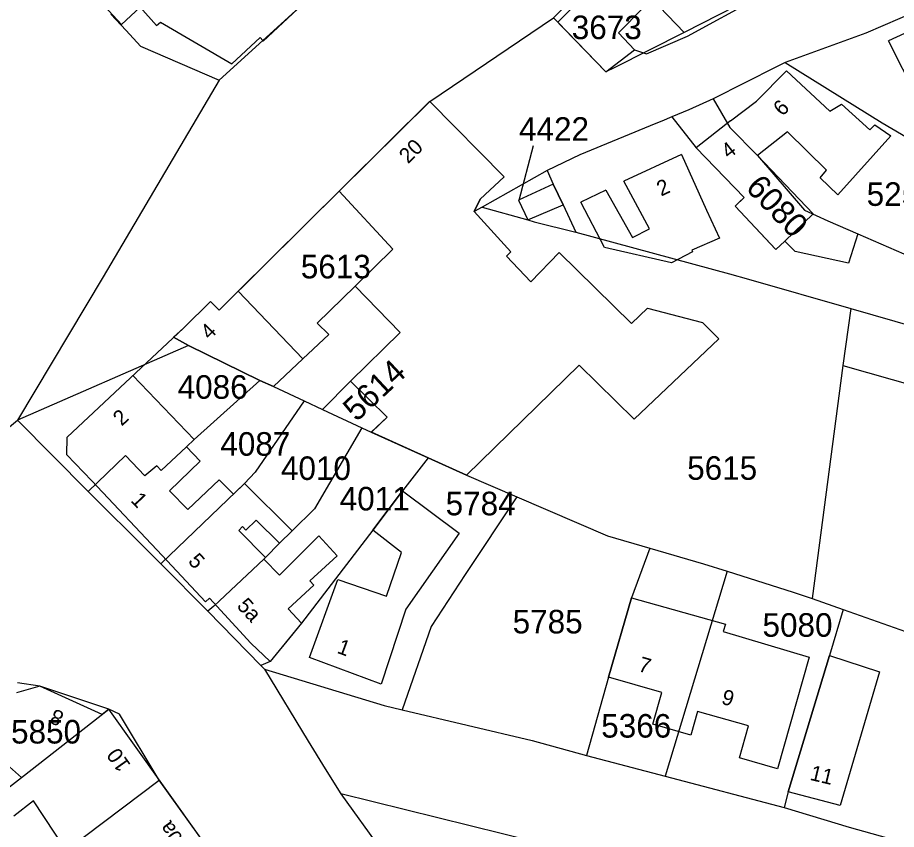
# Model space of a CAD drawing. Extents: x 191922 to 199923, y 328959 to 333350.
# Drawn here: x 196645.2 to 196746, y 331028.7 to 331121.7 of the extents above; entities that cross this region are included whole.
import ezdxf

# ---------------------------------------------------------------- set-up
doc = ezdxf.new("R2010")
doc.units = 0
for name, color, linetype in [('bestemmingsplangebied', 7, 'Continuous'), ('bouwvlak', 7, 'Continuous'), ('enkelbestemming', 7, 'Continuous'), ('Level 6', 7, 'Continuous'), ('maatvoering - maximum aantal wooneenheden', 7, 'Continuous'), ('recreatiewoning', 7, 'Continuous')]:
    doc.layers.add(name, color=color, linetype=linetype)

msp = doc.modelspace()

# ---------------------------------------------------------------- linework, layer by layer
at = {"layer": 'bestemmingsplangebied'}
for p, q in [((196668.32, 331114.54), (196680.92, 331125.99)), ((196668.32, 331114.54), (196680.92, 331125.99)), ((196668.32, 331114.54), (196655.02, 331091.99)), ((196668.32, 331114.54), (196655.02, 331091.99)), ((196655.02, 331091.99), (196645.2, 331075.59)), ((196655.02, 331091.99), (196645.2, 331075.59)), ((196628.21, 331061.66), (196645.2, 331075.59)), ((196628.21, 331061.66), (196645.2, 331075.59))]:
    msp.add_line(p, q, dxfattribs=at)
at = {"layer": 'bouwvlak'}
msp.add_line((196704.34, 331107.01), (196702.68, 331100.76), dxfattribs=at)
at = {"layer": 'Level 6'}
for p, q in [((196706.66, 331121.71), (196713.45, 331128.33)), ((196731.09, 331124.84), (196721.65, 331120)), ((196750.78, 331123.54), (196742.52, 331119.92)), ((196655.91, 331122.11), (196657.64, 331120.24)), ((196718.84, 331122.97), (196721.65, 331120)), ((196692.49, 331112.11), (196706.66, 331121.71)), ((196712.66, 331115.5), (196706.66, 331121.71)), ((196657.64, 331120.24), (196659.3, 331118.44)), ((196721.65, 331120), (196713.63, 331115.95)), ((196742.52, 331119.92), (196733.27, 331116.57)), ((196659.3, 331118.44), (196668.32, 331114.54)), ((196713.63, 331115.95), (196712.66, 331115.5)), ((196732.25, 331116.07), (196725, 331112.39)), ((196733.27, 331116.57), (196732.25, 331116.07)), ((196733.27, 331116.57), (196744.39, 331109.64)), ((196692.49, 331112.11), (196682.1, 331101.84)), ((196701, 331103.48), (196692.49, 331112.11)), ((196725, 331112.39), (196722.19, 331111.13)), ((196725, 331112.39), (196726.9, 331109.11)), ((196722.19, 331111.13), (196720.26, 331110.33)), ((196720.26, 331110.33), (196719.11, 331109.86)), ((196720.26, 331110.33), (196723.06, 331106.81)), ((196718.41, 331109.57), (196709.71, 331106)), ((196719.11, 331109.86), (196718.41, 331109.57)), ((196726.9, 331109.11), (196730.06, 331105.92)), ((196744.39, 331109.64), (196752.41, 331104.91)), ((196709.71, 331106), (196705.93, 331104.18)), ((196723.06, 331106.81), (196728.55, 331101.11)), ((196730.06, 331105.92), (196735.46, 331099.63)), ((196705.93, 331104.18), (196698.49, 331100)), ((196705.93, 331104.18), (196706.65, 331102.64)), ((196698.26, 331100.91), (196701, 331103.48)), ((196682.1, 331101.84), (196670.52, 331090.35)), ((196682.1, 331101.84), (196688.26, 331095.16)), ((196706.65, 331102.64), (196707.77, 331100.24)), ((196697.58, 331099.5), (196698.26, 331100.91)), ((196728.55, 331101.11), (196727.98, 331100.56)), ((196698.49, 331100), (196697.58, 331099.5)), ((196698.49, 331100), (196703.73, 331098.52)), ((196707.77, 331100.24), (196709.23, 331097.11)), ((196727.98, 331100.56), (196727.51, 331100.1)), ((196727.51, 331100.1), (196732.13, 331095.16)), ((196735.46, 331099.63), (196738.16, 331098.44)), ((196703.73, 331098.52), (196704.47, 331098.3)), ((196704.47, 331098.3), (196709.23, 331097.11)), ((196738.16, 331098.44), (196741.59, 331096.94)), ((196709.23, 331097.11), (196726.88, 331092.36)), ((196741.59, 331096.94), (196746.86, 331094.65)), ((196732.17, 331095.12), (196733.22, 331096.1)), ((196733.22, 331096.1), (196734.38, 331094.89)), ((196688.26, 331095.16), (196683.92, 331090.92)), ((196732.13, 331095.16), (196732.17, 331095.12)), ((196726.88, 331092.36), (196729.04, 331091.74)), ((196729.04, 331091.74), (196740.8, 331088.36)), ((196683.92, 331090.92), (196679.58, 331086.71)), ((196670.52, 331090.35), (196668.34, 331088.18)), ((196677.92, 331082.59), (196670.52, 331090.35)), ((196667.33, 331089.19), (196664.22, 331086.13)), ((196668.34, 331088.18), (196667.33, 331089.19)), ((196740.8, 331088.36), (196739.87, 331081.86)), ((196740.8, 331088.36), (196754.42, 331084.42)), ((196679.58, 331086.71), (196680.9, 331085.4)), ((196664.22, 331086.13), (196663.1, 331085.08)), ((196663.1, 331085.08), (196664.81, 331084.14)), ((196680.9, 331085.4), (196677.92, 331082.59)), ((196664.81, 331084.14), (196645.2, 331075.59)), ((196664.81, 331084.14), (196672.99, 331080.13)), ((196739.87, 331081.86), (196736.34, 331055.12)), ((196739.87, 331081.86), (196771.17, 331072.84)), ((196672.99, 331080.13), (196665.47, 331073.36)), ((196672.99, 331080.13), (196674.57, 331079.42)), ((196680.19, 331076.8), (196683.39, 331080.06)), ((196683.39, 331080.06), (196687.59, 331075.91)), ((196674.57, 331079.42), (196678.08, 331077.79)), ((196678.08, 331077.79), (196672.44, 331069.63)), ((196678.08, 331077.79), (196680.19, 331076.8)), ((196680.19, 331076.8), (196684.7, 331074.71)), ((196687.59, 331075.91), (196685.75, 331074.21)), ((196645.2, 331075.59), (196653.28, 331067.41)), ((196684.7, 331074.71), (196679.26, 331065.4)), ((196684.7, 331074.71), (196685.75, 331074.21)), ((196685.75, 331074.21), (196692.29, 331071.25)), ((196665.47, 331073.36), (196664.57, 331072.5)), ((196664.57, 331072.5), (196661.65, 331069.81)), ((196657.56, 331071.51), (196653.28, 331067.41)), ((196659.79, 331069.19), (196657.56, 331071.51)), ((196692.29, 331071.25), (196689.35, 331067.47)), ((196692.29, 331071.25), (196696.68, 331069.27)), ((196661.19, 331070.34), (196659.79, 331069.19)), ((196661.65, 331069.81), (196661.19, 331070.34)), ((196672.44, 331069.63), (196671.22, 331068.33)), ((196696.68, 331069.27), (196702.46, 331066.77)), ((196671.22, 331068.33), (196661.64, 331059.1)), ((196653.28, 331067.41), (196660.31, 331060.43)), ((196689.35, 331067.47), (196685.95, 331062.95)), ((196702.46, 331066.77), (196696.53, 331057.89)), ((196702.46, 331066.77), (196712.86, 331062.3)), ((196679.26, 331065.4), (196676.7, 331062.88)), ((196676.7, 331062.88), (196675.23, 331061.47)), ((196685.95, 331062.95), (196677.77, 331052.3)), ((196712.86, 331062.3), (196717.74, 331060.92)), ((196675.23, 331061.47), (196673.65, 331059.85)), ((196717.74, 331060.92), (196715.62, 331055.2)), ((196717.74, 331060.92), (196723.87, 331059.12)), ((196660.31, 331060.43), (196661.64, 331059.1)), ((196673.43, 331059.64), (196668.36, 331054.86)), ((196673.65, 331059.85), (196673.43, 331059.64)), ((196661.64, 331059.1), (196667.03, 331053.67)), ((196723.87, 331059.12), (196726.59, 331058.28)), ((196696.53, 331057.89), (196692.66, 331051.92)), ((196726.59, 331058.28), (196719.47, 331034.77)), ((196726.59, 331058.28), (196734.18, 331055.87)), ((196734.18, 331055.87), (196736.34, 331055.12)), ((196668.36, 331054.86), (196667.72, 331054.25)), ((196715.62, 331055.2), (196713, 331046.11)), ((196736.34, 331055.12), (196739.9, 331053.88)), ((196667.72, 331054.25), (196667.03, 331053.67)), ((196667.03, 331053.67), (196673.11, 331047.45)), ((196739.9, 331053.88), (196738.33, 331048.6)), ((196739.9, 331053.88), (196747.07, 331051.36)), ((196677.77, 331052.3), (196676.42, 331050.65)), ((196692.66, 331051.92), (196689.31, 331042.37)), ((196676.42, 331050.65), (196674.19, 331047.9)), ((196738.33, 331048.6), (196733.58, 331032.96)), ((196674.19, 331047.9), (196673.11, 331047.45)), ((196673.11, 331047.45), (196673.53, 331047.02)), ((196673.53, 331047.02), (196678.52, 331038.79)), ((196673.53, 331047.02), (196687.26, 331042.88)), ((196647.75, 331045.09), (196645.19, 331045.48)), ((196713, 331046.11), (196710.45, 331037.14)), ((196655.67, 331042.43), (196647.75, 331045.09)), ((196645.64, 331034.6), (196655.67, 331042.43)), ((196656.9, 331041.88), (196655.67, 331042.43)), ((196687.26, 331042.88), (196689.31, 331042.37)), ((196689.31, 331042.37), (196704.21, 331038.87)), ((196661.45, 331034.31), (196656.9, 331041.88)), ((196640.11, 331039.5), (196645.64, 331034.6)), ((196678.52, 331038.79), (196680.5, 331035.62)), ((196704.21, 331038.87), (196710.45, 331037.14)), ((196710.45, 331037.14), (196719.47, 331034.77)), ((196680.5, 331035.62), (196682.28, 331032.74)), ((196637.68, 331028.52), (196645.64, 331034.6)), ((196650.76, 331026.28), (196661.45, 331034.31)), ((196668.21, 331024.92), (196661.45, 331034.31)), ((196719.47, 331034.77), (196733.15, 331031.18)), ((196682.28, 331032.74), (196709.39, 330995.34)), ((196724.96, 331022.23), (196682.28, 331032.74)), ((196733.58, 331032.96), (196733.15, 331031.18)), ((196733.15, 331031.18), (196740.6, 331028.92)), ((196740.6, 331028.92), (196745.81, 331027.47))]:
    msp.add_line(p, q, dxfattribs=at)
msp.add_lwpolyline([(196741.59, 331096.94), (196740.52, 331093.59), (196734.38, 331094.89)], dxfattribs=at)
at = {"layer": 'recreatiewoning'}
for p, q in [((196714.06, 331128.06), (196707.16, 331121.2)), ((196722.06, 331119.61), (196731.15, 331124.56)), ((196758, 331124.98), (196745.1, 331119.05)), ((196716.98, 331122.84), (196714.15, 331119.96)), ((196707.16, 331121.2), (196712.66, 331115.5)), ((196714.15, 331119.96), (196715.95, 331118.02)), ((196717.36, 331117.55), (196722.06, 331119.61)), ((196748.77, 331111.77), (196745.1, 331119.05)), ((196712.66, 331115.5), (196715.95, 331118.02)), ((196715.95, 331118.02), (196717.36, 331117.55)), ((196729.96, 331112.16), (196733.39, 331115.63)), ((196733.39, 331115.63), (196738.37, 331110.99)), ((196668.34, 331088.18), (196692.46, 331112.11)), ((196692.49, 331112.11), (196701, 331103.48)), ((196726.99, 331109.87), (196729.96, 331112.16)), ((196738.37, 331110.99), (196739.71, 331111.79)), ((196739.71, 331111.79), (196742.97, 331108.86)), ((196726.99, 331109.87), (196723.06, 331106.81)), ((196742.97, 331108.86), (196743.54, 331109.43)), ((196743.54, 331109.43), (196745.37, 331108.15)), ((196733.51, 331108.64), (196730.06, 331105.92)), ((196738, 331104.22), (196733.51, 331108.64)), ((196745.37, 331108.15), (196739.29, 331101.4)), ((196721.34, 331106.03), (196714.74, 331102.96)), ((196721.34, 331106.03), (196724.24, 331099.66)), ((196728.55, 331101.11), (196723.06, 331106.81)), ((196730.06, 331105.92), (196736.47, 331099.21)), ((196737.27, 331103.34), (196738, 331104.22)), ((196701, 331103.48), (196698.26, 331100.91)), ((196717.7, 331097.5), (196714.74, 331102.96)), ((196739.29, 331101.4), (196737.27, 331103.34)), ((196688.26, 331095.16), (196682.1, 331101.84)), ((196706.65, 331102.64), (196702.66, 331100.8)), ((196707.77, 331100.24), (196706.65, 331102.64)), ((196712.68, 331101.94), (196709.8, 331100.57)), ((196712.68, 331101.94), (196715.72, 331096.53)), ((196698.26, 331100.91), (196697.58, 331099.5)), ((196702.66, 331100.8), (196703.73, 331098.52)), ((196703.73, 331098.52), (196707.77, 331100.24)), ((196712.51, 331095.38), (196709.8, 331100.57)), ((196697.58, 331099.5), (196701.77, 331094.87)), ((196724.24, 331099.66), (196725.72, 331096.43)), ((196733.22, 331096.1), (196736.47, 331099.21)), ((196715.72, 331096.53), (196717.7, 331097.5)), ((196725.72, 331096.43), (196722.54, 331095.07)), ((196683.92, 331090.92), (196688.26, 331095.16)), ((196701.77, 331094.87), (196701.27, 331094.38)), ((196704.07, 331091.43), (196707.31, 331094.81)), ((196707.31, 331094.81), (196715.63, 331086.65)), ((196720.22, 331093.6), (196712.51, 331095.38)), ((196722.61, 331094.88), (196720.22, 331093.6)), ((196722.54, 331095.07), (196722.61, 331094.88)), ((196701.27, 331094.38), (196704.07, 331091.43)), ((196689.1, 331085.61), (196683.92, 331090.92)), ((196670.52, 331090.35), (196677.92, 331082.59)), ((196664.26, 331086.16), (196667.33, 331089.19)), ((196667.33, 331089.19), (196668.34, 331088.18)), ((196715.63, 331086.65), (196717.46, 331088.43)), ((196717.46, 331088.43), (196723.76, 331086.77)), ((196723.76, 331086.77), (196725.66, 331084.88)), ((196650.89, 331073.62), (196664.22, 331086.13)), ((196664.81, 331084.14), (196663.1, 331085.08)), ((196683.39, 331080.06), (196689.1, 331085.61)), ((196725.66, 331084.88), (196715.93, 331075.68)), ((196672.99, 331080.13), (196664.81, 331084.14)), ((196677.92, 331082.59), (196674.57, 331079.42)), ((196709.63, 331081.88), (196696.68, 331069.27)), ((196715.93, 331075.68), (196709.63, 331081.88)), ((196658.43, 331080.7), (196665.47, 331073.36)), ((196674.57, 331079.42), (196672.99, 331080.13)), ((196687.59, 331075.91), (196683.39, 331080.06)), ((196685.8, 331074.19), (196687.59, 331075.91)), ((196650.86, 331071.62), (196650.89, 331073.62)), ((196692.29, 331071.25), (196685.8, 331074.19)), ((196665.47, 331073.36), (196664.57, 331072.5)), ((196653.71, 331068.64), (196650.86, 331071.62)), ((196664.57, 331072.5), (196666.16, 331070.89)), ((196666.16, 331070.89), (196662.61, 331067.48)), ((196696.68, 331069.27), (196692.29, 331071.25)), ((196653.71, 331068.64), (196661.8, 331060.05)), ((196664.74, 331065.32), (196668.32, 331068.75)), ((196668.32, 331068.75), (196669.95, 331067.11)), ((196669.95, 331067.11), (196671.22, 331068.33)), ((196671.22, 331068.33), (196676.7, 331062.88)), ((196662.61, 331067.48), (196664.74, 331065.32)), ((196685.95, 331062.95), (196689.35, 331067.47)), ((196689.35, 331067.47), (196695.84, 331062.62)), ((196672.58, 331064.11), (196671.4, 331062.98)), ((196675.23, 331061.47), (196672.58, 331064.11)), ((196671.01, 331063.37), (196670.57, 331062.94)), ((196670.57, 331062.94), (196673.65, 331059.85)), ((196671.4, 331062.98), (196671.01, 331063.37)), ((196676.7, 331062.88), (196675.23, 331061.47)), ((196689.25, 331060.4), (196685.95, 331062.95)), ((196695.84, 331062.62), (196689.72, 331053.92)), ((196675.23, 331057.82), (196679.76, 331062.32)), ((196681.87, 331060.03), (196679.76, 331062.32)), ((196661.8, 331060.05), (196666.76, 331054.75)), ((196673.65, 331059.85), (196673.43, 331059.64)), ((196673.43, 331059.64), (196675.23, 331057.82)), ((196678.74, 331057.15), (196681.87, 331060.03)), ((196687.53, 331055.42), (196689.25, 331060.4)), ((196676.22, 331053.94), (196679.18, 331056.67)), ((196678.69, 331048.36), (196681.92, 331057.32)), ((196679.18, 331056.67), (196678.74, 331057.15)), ((196681.92, 331057.32), (196687.53, 331055.42)), ((196666.76, 331054.75), (196667.21, 331055.16)), ((196667.21, 331055.16), (196671.96, 331050.01)), ((196713, 331046.11), (196715.62, 331055.2)), ((196715.62, 331055.2), (196726.39, 331052.18)), ((196676.22, 331053.94), (196677.77, 331052.3)), ((196689.72, 331053.92), (196686.9, 331045.3)), ((196677.77, 331052.3), (196674.19, 331047.9)), ((196726.39, 331052.18), (196726.15, 331051.35)), ((196726.15, 331051.35), (196735.99, 331048.42)), ((196671.96, 331050.01), (196674.19, 331047.9)), ((196735.99, 331048.42), (196732.36, 331035.6)), ((196733.58, 331032.96), (196738.33, 331048.6)), ((196738.33, 331048.6), (196744.06, 331046.74)), ((196686.9, 331045.3), (196678.69, 331048.36)), ((196744.06, 331046.74), (196739.57, 331031.4)), ((196719.12, 331044.36), (196713, 331046.11)), ((196647.75, 331045.09), (196645.08, 331044.32)), ((196654.89, 331041.83), (196647.75, 331045.09)), ((196718.07, 331040.73), (196719.12, 331044.36)), ((196655.67, 331042.43), (196654.89, 331041.83)), ((196661.55, 331034.18), (196655.67, 331042.43)), ((196723.21, 331042.17), (196722.44, 331039.47)), ((196729.05, 331040.52), (196723.21, 331042.17)), ((196722.44, 331039.47), (196718.07, 331040.73)), ((196728, 331036.86), (196729.05, 331040.52)), ((196732.36, 331035.6), (196728, 331036.86)), ((196672.35, 331019.15), (196661.55, 331034.18)), ((196739.57, 331031.4), (196733.58, 331032.96)), ((196647.01, 331031.93), (196644.76, 331030.17)), ((196650.76, 331026.28), (196647.01, 331031.93))]:
    msp.add_line(p, q, dxfattribs=at)
for points in [[(196660.42, 331192.23), (196650.27, 331170.01), (196641.41, 331161.81), (196642.87, 331160.21), (196640.34, 331157.9), (196641.99, 331156.1), (196636.62, 331151.16), (196637.19, 331150.54), (196633.22, 331146.87), (196649.62, 331129.05), (196650.24, 331129.61), (196652.37, 331127.3), (196651.75, 331126.74), (196657.11, 331120.93), (196659.25, 331122.9), (196661.15, 331120.8), (196661.59, 331121.19), (196669.76, 331116.42), (196673.01, 331119.42), (196673.32, 331119.08)], [(196673.32, 331119.08), (196673.37, 331119.03), (196677.31, 331122.69), (196677.3, 331122.7)], [(196733.22, 331096.1), (196732.17, 331095.12), (196727.51, 331100.1), (196728.55, 331101.11)]]:
    msp.add_lwpolyline(points, dxfattribs=at)

# ---------------------------------------------------------------- texts
at = {"layer": 'enkelbestemming'}
for s, p in [('3673', (196708.77, 331119.25)), ('4422', (196702.72, 331107.6)), ('5253', (196742.6, 331100.14)), ('5613', (196677.69, 331091.83)), ('4086', (196663.56, 331078.03)), ('4087', (196668.46, 331071.5)), ('4010', (196675.41, 331068.72)), ('5615', (196722.01, 331068.74)), ('4011', (196682.15, 331065.23)), ('5784', (196694.3, 331064.67)), ('5785', (196701.99, 331051.13)), ('5080', (196730.65, 331050.75)), ('5366', (196712.15, 331039.19)), ('5850', (196644.45, 331038.51))]:
    msp.add_text(s, height=2.7, dxfattribs=at).set_placement(p)
for s, rotation, p in [('6080', 313.573, (196728.6, 331102.12)), ('5614', 43.0083, (196684.09, 331075.31))]:
    msp.add_text(s, height=2.7, rotation=rotation, dxfattribs=at).set_placement(p)
at = {"layer": 'maatvoering - maximum aantal wooneenheden'}
for s, rotation, p in [('6', 45.2838, (196732.94, 331110.33)), ('20', 44.7973, (196690, 331104.89)), ('4', 37.8901, (196726.77, 331105.46)), ('2', 24.9753, (196719.02, 331101.2)), ('4', 44.554, (196667.22, 331084.7)), ('2', 43.2152, (196657.14, 331074.82)), ('1', 313.2962, (196658.09, 331066.32)), ('5', 313.1341, (196664.67, 331059.33)), ('5a', 312.69, (196670.26, 331054.21)), ('1', 339.6251, (196681.74, 331048.93)), ('7', 344.031, (196716.3, 331046.83)), ('9', 344.2672, (196725.84, 331043.09)), ('8', 155.5133, (196650.65, 331042.01)), ('10', 125.471, (196658.24, 331036.06)), ('11', 346.5199, (196736, 331034.36)), ('10a', 125.6776, (196665, 331026.63))]:
    msp.add_text(s, height=1.75, rotation=rotation, dxfattribs=at).set_placement(p)

doc.saveas('drawing.dxf')
